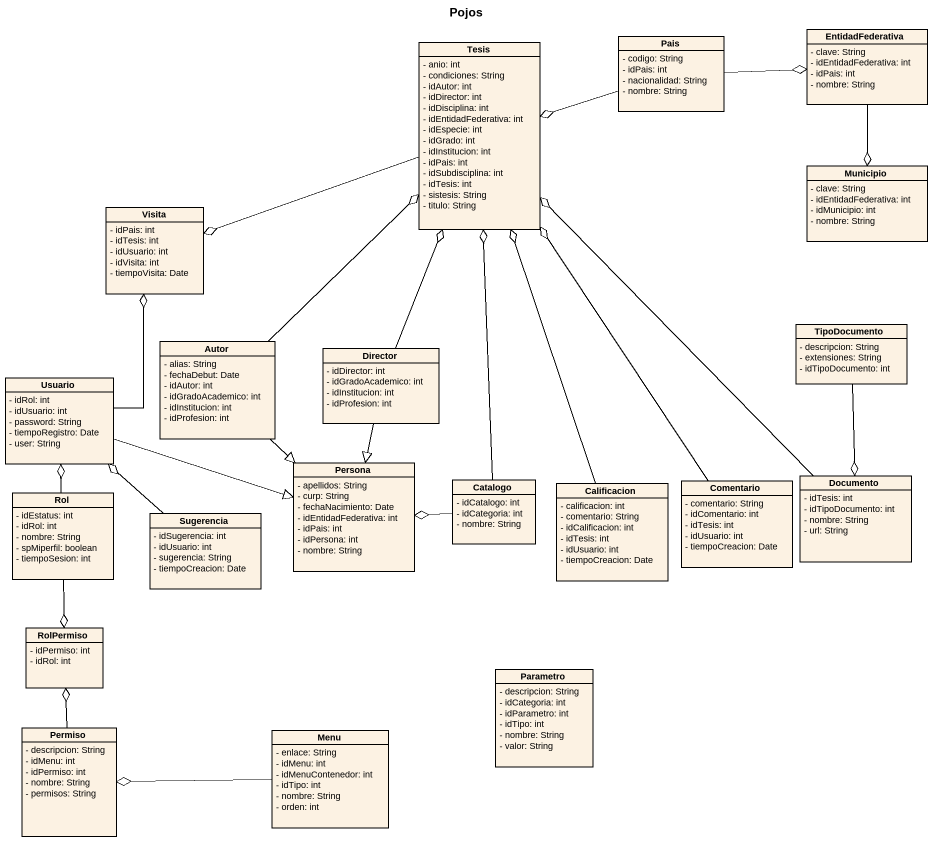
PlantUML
@startuml
title Pojos
hide circle
hide empty members
skinparam classAttributeIconSize 0
class Tesis {
  - anio: int
  - condiciones: String
  - idAutor: int
  - idDirector: int
  - idDisciplina: int
  - idEntidadFederativa: int
  - idEspecie: int
  - idGrado: int
  - idInstitucion: int
  - idPais: int
  - idSubdisciplina: int
  - idTesis: int
  - sistesis: String
  - titulo: String
}
class Pais {
  - codigo: String
  - idPais: int
  - nacionalidad: String
  - nombre: String
}
class EntidadFederativa {
  - clave: String
  - idEntidadFederativa: int
  - idPais: int
  - nombre: String
}
class Municipio {
  - clave: String
  - idEntidadFederativa: int
  - idMunicipio: int
  - nombre: String
}
class Visita {
  - idPais: int
  - idTesis: int
  - idUsuario: int
  - idVisita: int
  - tiempoVisita: Date
}
class TipoDocumento {
  - descripcion: String
  - extensiones: String
  - idTipoDocumento: int
}
class Autor {
  - alias: String
  - fechaDebut: Date
  - idAutor: int
  - idGradoAcademico: int
  - idInstitucion: int
  - idProfesion: int
}
class Director {
  - idDirector: int
  - idGradoAcademico: int
  - idInstitucion: int
  - idProfesion: int
}
class Usuario {
  - idRol: int
  - idUsuario: int
  - password: String
  - tiempoRegistro: Date
  - user: String
}
class Persona {
  - apellidos: String
  - curp: String
  - fechaNacimiento: Date
  - idEntidadFederativa: int
  - idPais: int
  - idPersona: int
  - nombre: String
}
class Catalogo {
  - idCatalogo: int
  - idCategoria: int
  - nombre: String
}
class Calificacion {
  - calificacion: int
  - comentario: String
  - idCalificacion: int
  - idTesis: int
  - idUsuario: int
  - tiempoCreacion: Date
}
class Comentario {
  - comentario: String
  - idComentario: int
  - idTesis: int
  - idUsuario: int
  - tiempoCreacion: Date
}
class Documento {
  - idTesis: int
  - idTipoDocumento: int
  - nombre: String
  - url: String
}
class Rol {
  - idEstatus: int
  - idRol: int
  - nombre: String
  - spMiperfil: boolean
  - tiempoSesion: int
}
class Sugerencia {
  - idSugerencia: int
  - idUsuario: int
  - sugerencia: String
  - tiempoCreacion: Date
}
class RolPermiso {
  - idPermiso: int
  - idRol: int
}
class Parametro {
  - descripcion: String
  - idCategoria: int
  - idParametro: int
  - idTipo: int
  - nombre: String
  - valor: String
}
class Permiso {
  - descripcion: String
  - idMenu: int
  - idPermiso: int
  - nombre: String
  - permisos: String
}
class Menu {
  - enlace: String
  - idMenu: int
  - idMenuContenedor: int
  - idTipo: int
  - nombre: String
  - orden: int
}
Tesis -left-o Visita
Pais -left-o Tesis
Pais -right-o EntidadFederativa
EntidadFederativa --o Municipio
TipoDocumento --o Documento
Autor -up-o Tesis
Autor --|> Persona
Director -up-o Tesis
Director --|> Persona
Usuario -up-o Visita
Usuario -right-|> Persona
Catalogo -up-o Tesis
Catalogo -left-o Persona
Calificacion -up-o Tesis
Comentario -up-o Tesis
Documento -up-o Tesis
Rol -up-o Usuario
Rol --o RolPermiso
Sugerencia -up-o Usuario
Permiso -up-o RolPermiso
Menu -left-o Permiso
@enduml
